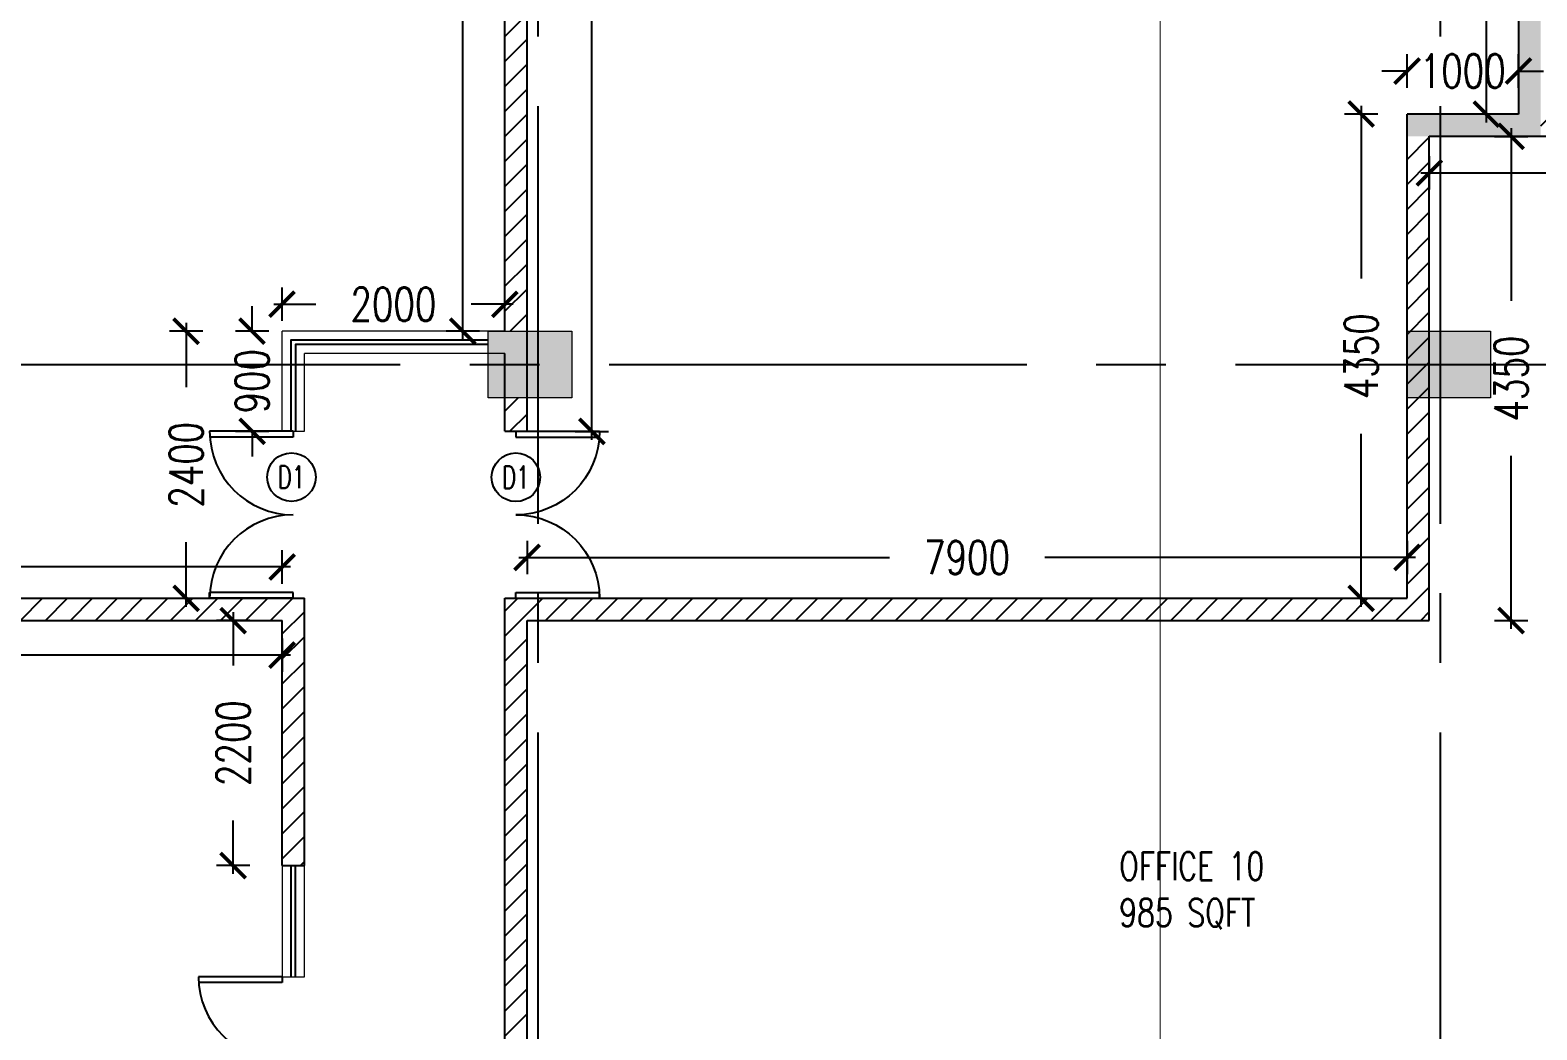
# Model space of a CAD drawing. Header units: millimetres. Extents: x -2076597 to 16308595, y -4402071 to 17875273.
# Drawn here: x -2046710 to -2033182, y -4292159 to -4283179 of the extents above; entities that cross this region are included whole.
import ezdxf
from ezdxf.enums import TextEntityAlignment as Align
from ezdxf.lldxf.tags import DXFTag

# ---------------------------------------------------------------- set-up
doc = ezdxf.new("R2010")
doc.units = ezdxf.units.MM
doc.linetypes.add('CENTER2', pattern=[1.125, 0.75, -0.125, 0.125, -0.125])
doc.linetypes.add('CONTINULUS', pattern=[0])
for name, color, linetype, lineweight in [('A- GLAZING', 5, 'Continuous', 9), ('A- LIGHT LINE', 8, 'Continuous', 9), ('A- REF LINES', 5, 'Continuous', 9), ('A-COL HATCH', 252, 'Continuous', 9), ('A-ELEV FINEWALL', 6, 'Continuous', 9), ('S-COLS', 7, 'Continuous', 9)]:
    doc.layers.add(name, color=color, linetype=linetype, lineweight=lineweight)
for name, color, linetype in [('A-DIMS', 4, 'Continuous'), ('a-door', 1, 'Continuous'), ('A-PARAPET WALL', 4, 'Continuous'), ('A-SCHED', 1, 'Continuous'), ('A-SLAB SINING', 252, 'Continuous'), ('A-TXTROOM', 3, 'Continuous'), ('A-WALL', 2, 'Continuous'), ('A-WALL HATCH', 8, 'Continuous'), ('S-GRID', 252, 'CENTER2')]:
    doc.layers.add(name, color=color, linetype=linetype)
doc.styles.add('ROMANS', font='romans.shx', dxfattribs={"width": 0.75})
tags = doc.linetypes.add('Sheet-A1-BLOCK-12$0$DASHDOT2', pattern=[0.5, 0.25, -0.125, 0, -0.125]).pattern_tags.tags
tags[10:11] = [DXFTag(74, 4), DXFTag(75, 0), DXFTag(340, '0'), DXFTag(46, 1.0), DXFTag(50, 0.0), DXFTag(44, 0.0), DXFTag(45, 0.0)]
tags[8:9] = [DXFTag(74, 4), DXFTag(75, 0), DXFTag(340, '0'), DXFTag(46, 1.0), DXFTag(50, 0.0), DXFTag(44, 0.0), DXFTag(45, 0.0)]
tags[6:7] = [DXFTag(74, 4), DXFTag(75, 0), DXFTag(340, '0'), DXFTag(46, 1.0), DXFTag(50, 0.0), DXFTag(44, 0.0), DXFTag(45, 0.0)]
tags[4:5] = [DXFTag(74, 4), DXFTag(75, 0), DXFTag(340, '0'), DXFTag(46, 1.0), DXFTag(50, 0.0), DXFTag(44, 0.0), DXFTag(45, 0.0)]
doc.dimstyles.new('DIMM-100', dxfattribs={"dimscale": 150, "dimtxt": 2, "dimasz": 1.5, "dimexe": 1, "dimexo": 0, "dimgap": 2, "dimtad": 0, "dimtoh": 1, "dimdec": 0, "dimzin": 0, "dimdsep": 46, "dimtxsty": 'ROMANS', "dimblk": 'ARCHTICK', "dimcen": 1.5, "dimdle": 0.5, "dimclrd": 8, "dimclre": 8, "dimclrt": 256, "dimazin": 0, "dimtfac": 1, "dimtdec": 0, "dimtix": 1, "dimtofl": 0, "dimtmove": 2, "dimatfit": 3, "dimldrblk": 'DOT', "dimfxl": 0, "dimtolj": 1, "dimtzin": 0, "dimarcsym": 0})
pattern_1 = [(45, (1802100.65, 14255482.13), (-112.2532015, 112.2532015), [])]

# ---------------------------------------------------------------- blocks, each defined once
blk = doc.blocks.new('Double-Flush - 1500 2-565315-1_ first floor')
at = {"layer": 'a-door'}
for p, q in [((-750, 850), (-699, 850)), ((-750, 100), (-750, 850)), ((-699, 100), (-699, 850)), ((699, 100), (699, 848)), ((750, 100), (750, 850)), ((-750, 100), (-699, 100)), ((750, 100), (699, 100))]:
    blk.add_line(p, q, dxfattribs=at)
for centre, start, end in [((-750, 100), 0, 90), ((750, 100), 90, 180)]:
    blk.add_arc(centre, 750, start, end, dxfattribs=at)
blk = doc.blocks.new('DOOR WITH GLAZING')
at = {"layer": 'A- GLAZING'}
for p, q in [((1171389, -1004070), (1171389, -1005070)), ((1171589, -1005070), (1171589, -1004070)), ((1171389, -1005070), (1171589, -1005070)), ((1171389, -1006570), (1171589, -1006570)), ((1171389, -1007570), (1171389, -1006570)), ((1171589, -1006570), (1171589, -1007570))]:
    blk.add_line(p, q, dxfattribs=at)
at = {"layer": 'A-PARAPET WALL'}
for p, q in [((1171469, -1005070), (1171469, -1004070)), ((1171509, -1005070), (1171509, -1004070)), ((1171469, -1006570), (1171469, -1007570)), ((1171509, -1006570), (1171509, -1007570))]:
    blk.add_line(p, q, dxfattribs=at)
at = {"layer": 'A-WALL'}
for p, q in [((1171389, -1004070), (1171589, -1004070)), ((1171389, -1007570), (1171589, -1007570))]:
    blk.add_line(p, q, dxfattribs=at)
at = {"layer": 'a-door', "rotation": 90}
blk.add_blockref('Double-Flush - 1500 2-565315-1_ first floor', (1171489, -1005820), dxfattribs=at)
blk = doc.blocks.new('_ArchTick')
at = {"color": 0, "linetype": 'ByBlock', "const_width": 0.15}
blk.add_lwpolyline([(-0.5, -0.5), (0.5, 0.5)], dxfattribs=at)
blk = doc.blocks.new('*D608')
at = {"layer": 'A-DIMS', "color": 8, "lineweight": -2, "transparency": 16777216}
for p, q in [((-2044448, -4285791), (-2044448, -4285491)), ((-2042448, -4285791), (-2042448, -4285491))]:
    blk.add_line(p, q, dxfattribs=at)
at = {"layer": 'A-DIMS', "color": 8, "linetype": 'CONTINULUS', "lineweight": -2, "transparency": 16777216}
for p, q in [((-2044523, -4285641), (-2044144, -4285641)), ((-2042373, -4285641), (-2042751, -4285641))]:
    blk.add_line(p, q, dxfattribs=at)
at = {"layer": 'Defpoints', "color": 0, "transparency": 16777216}
for p in [(-2042448, -4285641), (-2044448, -4285883), (-2042448, -4285883)]:
    blk.add_point(p, dxfattribs=at)
at = {"layer": 'A-DIMS', "color": 8, "lineweight": -2, "transparency": 16777216, "xscale": 225, "yscale": 225, "zscale": 225, "rotation": 180}
blk.add_blockref('_ArchTick', (-2044448, -4285641), dxfattribs=at)
at = {"layer": 'A-DIMS', "color": 8, "lineweight": -2, "transparency": 16777216, "xscale": 225, "yscale": 225, "zscale": 225}
blk.add_blockref('_ArchTick', (-2042448, -4285641), dxfattribs=at)
at = {"layer": 'A-DIMS', "transparency": 16777216, "insert": (-2043448, -4285641), "char_height": 300, "attachment_point": 5, "style": 'ROMANS'}
blk.add_mtext('\\A1;2000', dxfattribs=at)
blk = doc.blocks.new('_Dot')
at = {"color": 0, "linetype": 'ByBlock', "lineweight": -2}
blk.add_line((-0.5, 0), (-1, 0), dxfattribs=at)
at = {"color": 0, "linetype": 'ByBlock', "const_width": 0.5}
blk.add_lwpolyline([(-0.25, 0, 1), (0.25, 0, 1)], format="xyb", close=True, dxfattribs=at)
blk = doc.blocks.new('*D609')
at = {"layer": 'A-DIMS', "color": 8, "linetype": 'CONTINULUS', "lineweight": -2, "transparency": 16777216}
for p, q in [((-2045309, -4285808), (-2045309, -4286386)), ((-2045309, -4288358), (-2045309, -4287779))]:
    blk.add_line(p, q, dxfattribs=at)
at = {"layer": 'A-DIMS', "color": 8, "lineweight": -2, "transparency": 16777216}
for p, q in [((-2045159, -4285883), (-2045459, -4285883)), ((-2045159, -4288283), (-2045459, -4288283))]:
    blk.add_line(p, q, dxfattribs=at)
at = {"layer": 'Defpoints', "color": 0, "transparency": 16777216}
for p in [(-2044448, -4285883), (-2045309, -4288283), (-2044448, -4288283)]:
    blk.add_point(p, dxfattribs=at)
at = {"layer": 'A-DIMS', "color": 8, "lineweight": -2, "transparency": 16777216, "xscale": 225, "yscale": 225, "zscale": 225}
for p, rotation in [((-2045309, -4285883), 90), ((-2045309, -4288283), 270)]:
    blk.add_blockref('_ArchTick', p, dxfattribs=dict(at, rotation=rotation))
at = {"layer": 'A-DIMS', "transparency": 16777216, "insert": (-2045309, -4287083), "char_height": 300, "attachment_point": 5, "rotation": 90, "style": 'ROMANS'}
blk.add_mtext('\\A1;2400', dxfattribs=at)
blk = doc.blocks.new('2ND & 3RD FLOOR COLUMN')
at = {"layer": 'A-COL HATCH'}
for points in [[(-3738916, -18637234), (-3739666, -18637234), (-3739666, -18636634), (-3738916, -18636634)], [(-3730666, -18637234), (-3731416, -18637234), (-3731416, -18636634), (-3730666, -18636634)]]:
    blk.add_hatch(color=256, dxfattribs=at).paths.add_polyline_path(points)
at = {"layer": 'S-COLS'}
for points in [[(-3738916, -18637234), (-3739666, -18637234), (-3739666, -18636634), (-3738916, -18636634)], [(-3730666, -18637234), (-3731416, -18637234), (-3731416, -18636634), (-3730666, -18636634)]]:
    blk.add_lwpolyline(points, close=True, dxfattribs=at)
at = {"layer": 'S-GRID', "ltscale": 5000}
for p, q in [((-3739216, -18677738.7), (-3739216, -18616910.1)), ((-3731116, -18677738.7), (-3731116, -18616910.1)), ((-3772330.8, -18636934), (-3707051.5, -18636934))]:
    blk.add_line(p, q, dxfattribs=at)
blk = doc.blocks.new('*D610')
at = {"layer": 'A-DIMS', "color": 8, "lineweight": -2, "transparency": 16777216}
for p, q in [((-2033486, -4277833), (-2033786, -4277833)), ((-2033486, -4283933), (-2033786, -4283933))]:
    blk.add_line(p, q, dxfattribs=at)
at = {"layer": 'A-DIMS', "color": 8, "linetype": 'CONTINULUS', "lineweight": -2, "transparency": 16777216}
for p, q in [((-2033636, -4277758), (-2033636, -4280191)), ((-2033636, -4284008), (-2033636, -4281574))]:
    blk.add_line(p, q, dxfattribs=at)
at = {"layer": 'Defpoints', "color": 0, "transparency": 16777216}
for p in [(-2033348, -4277833), (-2033636, -4283933), (-2033348, -4283933)]:
    blk.add_point(p, dxfattribs=at)
at = {"layer": 'A-DIMS', "color": 8, "lineweight": -2, "transparency": 16777216, "xscale": 225, "yscale": 225, "zscale": 225}
for p, rotation in [((-2033636, -4277833), 90), ((-2033636, -4283933), 270)]:
    blk.add_blockref('_ArchTick', p, dxfattribs=dict(at, rotation=rotation))
at = {"layer": 'A-DIMS', "transparency": 16777216, "insert": (-2033636, -4280883), "char_height": 300, "attachment_point": 5, "rotation": 90, "style": 'ROMANS'}
blk.add_mtext('\\A1;6100', dxfattribs=at)
blk = doc.blocks.new('*D611')
at = {"layer": 'A-DIMS', "color": 8, "lineweight": -2, "transparency": 16777216}
for p, q in [((-2034348, -4283696), (-2034348, -4283396)), ((-2033348, -4283696), (-2033348, -4283396))]:
    blk.add_line(p, q, dxfattribs=at)
at = {"layer": 'A-DIMS', "color": 8, "linetype": 'CONTINULUS', "lineweight": -2, "transparency": 16777216}
for p, q in [((-2034348, -4283546), (-2034573, -4283546)), ((-2033348, -4283546), (-2033123, -4283546))]:
    blk.add_line(p, q, dxfattribs=at)
at = {"layer": 'Defpoints', "color": 0, "transparency": 16777216}
for p in [(-2034348, -4283546), (-2034348, -4283933), (-2033348, -4283933)]:
    blk.add_point(p, dxfattribs=at)
at = {"layer": 'A-DIMS', "color": 8, "lineweight": -2, "transparency": 16777216, "xscale": 225, "yscale": 225, "zscale": 225}
blk.add_blockref('_ArchTick', (-2034348, -4283546), dxfattribs=at)
at = {"layer": 'A-DIMS', "color": 8, "lineweight": -2, "transparency": 16777216, "xscale": 225, "yscale": 225, "zscale": 225, "rotation": 180}
blk.add_blockref('_ArchTick', (-2033348, -4283546), dxfattribs=at)
at = {"layer": 'A-DIMS', "transparency": 16777216, "insert": (-2033848, -4283546), "char_height": 300, "attachment_point": 5, "style": 'ROMANS'}
blk.add_mtext('\\A1;1000', dxfattribs=at)
blk = doc.blocks.new('*D612')
at = {"layer": 'A-DIMS', "color": 8, "linetype": 'CONTINULUS', "lineweight": -2, "transparency": 16777216}
for p, q in [((-2034760, -4283858), (-2034760, -4285411)), ((-2034760, -4288358), (-2034760, -4286804))]:
    blk.add_line(p, q, dxfattribs=at)
at = {"layer": 'A-DIMS', "color": 8, "lineweight": -2, "transparency": 16777216}
for p, q in [((-2034610, -4283933), (-2034910, -4283933)), ((-2034610, -4288283), (-2034910, -4288283))]:
    blk.add_line(p, q, dxfattribs=at)
at = {"layer": 'Defpoints', "color": 0, "transparency": 16777216}
for p in [(-2034348, -4283933), (-2034760, -4288283), (-2034348, -4288283)]:
    blk.add_point(p, dxfattribs=at)
at = {"layer": 'A-DIMS', "color": 8, "lineweight": -2, "transparency": 16777216, "xscale": 225, "yscale": 225, "zscale": 225}
for p, rotation in [((-2034760, -4283933), 90), ((-2034760, -4288283), 270)]:
    blk.add_blockref('_ArchTick', p, dxfattribs=dict(at, rotation=rotation))
at = {"layer": 'A-DIMS', "transparency": 16777216, "insert": (-2034760, -4286108), "char_height": 300, "attachment_point": 5, "rotation": 90, "style": 'ROMANS'}
blk.add_mtext('\\A1;4350', dxfattribs=at)
blk = doc.blocks.new('*D613')
at = {"layer": 'A-DIMS', "color": 8, "lineweight": -2, "transparency": 16777216}
for p, q in [((-2042248, -4287765), (-2042248, -4288065)), ((-2034348, -4287765), (-2034348, -4288065))]:
    blk.add_line(p, q, dxfattribs=at)
at = {"layer": 'A-DIMS', "color": 8, "linetype": 'CONTINULUS', "lineweight": -2, "transparency": 16777216}
for p, q in [((-2042323, -4287915), (-2038994, -4287915)), ((-2034273, -4287915), (-2037601, -4287915))]:
    blk.add_line(p, q, dxfattribs=at)
at = {"layer": 'Defpoints', "color": 0, "transparency": 16777216}
for p in [(-2042248, -4286783), (-2034348, -4286783), (-2034348, -4287915)]:
    blk.add_point(p, dxfattribs=at)
at = {"layer": 'A-DIMS', "color": 8, "lineweight": -2, "transparency": 16777216, "xscale": 225, "yscale": 225, "zscale": 225, "rotation": 180}
blk.add_blockref('_ArchTick', (-2042248, -4287915), dxfattribs=at)
at = {"layer": 'A-DIMS', "color": 8, "lineweight": -2, "transparency": 16777216, "xscale": 225, "yscale": 225, "zscale": 225}
blk.add_blockref('_ArchTick', (-2034348, -4287915), dxfattribs=at)
at = {"layer": 'A-DIMS', "transparency": 16777216, "insert": (-2038298, -4287915), "char_height": 300, "attachment_point": 5, "style": 'ROMANS'}
blk.add_mtext('\\A1;7900', dxfattribs=at)
blk = doc.blocks.new('*D614')
at = {"layer": 'A-DIMS', "color": 8, "linetype": 'CONTINULUS', "lineweight": -2, "transparency": 16777216}
for p, q in [((-2041666, -4277358), (-2041666, -4281411)), ((-2041666, -4286858), (-2041666, -4282804))]:
    blk.add_line(p, q, dxfattribs=at)
at = {"layer": 'A-DIMS', "color": 8, "lineweight": -2, "transparency": 16777216}
for p, q in [((-2041816, -4277433), (-2041516, -4277433)), ((-2041816, -4286783), (-2041516, -4286783))]:
    blk.add_line(p, q, dxfattribs=at)
at = {"layer": 'Defpoints', "color": 0, "transparency": 16777216}
for p in [(-2041848, -4277433), (-2041666, -4277433), (-2042248, -4286783)]:
    blk.add_point(p, dxfattribs=at)
at = {"layer": 'A-DIMS', "color": 8, "lineweight": -2, "transparency": 16777216, "xscale": 225, "yscale": 225, "zscale": 225}
for p, rotation in [((-2041666, -4277433), 90), ((-2041666, -4286783), 270)]:
    blk.add_blockref('_ArchTick', p, dxfattribs=dict(at, rotation=rotation))
at = {"layer": 'A-DIMS', "transparency": 16777216, "insert": (-2041666, -4282108), "char_height": 300, "attachment_point": 5, "rotation": 90, "style": 'ROMANS'}
blk.add_mtext('\\A1;9350', dxfattribs=at)
blk = doc.blocks.new('*D615')
at = {"layer": 'A-DIMS', "color": 8, "linetype": 'CONTINULUS', "lineweight": -2, "transparency": 16777216}
for p, q in [((-2033414, -4284058), (-2033414, -4285611)), ((-2033414, -4288558), (-2033414, -4287004))]:
    blk.add_line(p, q, dxfattribs=at)
at = {"layer": 'A-DIMS', "color": 8, "lineweight": -2, "transparency": 16777216}
for p, q in [((-2033564, -4284133), (-2033264, -4284133)), ((-2033564, -4288483), (-2033264, -4288483))]:
    blk.add_line(p, q, dxfattribs=at)
at = {"layer": 'Defpoints', "color": 0, "transparency": 16777216}
for p in [(-2034148, -4284133), (-2034148, -4288483), (-2033414, -4288483)]:
    blk.add_point(p, dxfattribs=at)
at = {"layer": 'A-DIMS', "color": 8, "lineweight": -2, "transparency": 16777216, "xscale": 225, "yscale": 225, "zscale": 225}
for p, rotation in [((-2033414, -4284133), 90), ((-2033414, -4288483), 270)]:
    blk.add_blockref('_ArchTick', p, dxfattribs=dict(at, rotation=rotation))
at = {"layer": 'A-DIMS', "transparency": 16777216, "insert": (-2033414, -4286308), "char_height": 300, "attachment_point": 5, "rotation": 90, "style": 'ROMANS'}
blk.add_mtext('\\A1;4350', dxfattribs=at)
blk = doc.blocks.new('*D616')
at = {"layer": 'A-DIMS', "color": 8, "lineweight": -2, "transparency": 16777216}
for p, q in [((-2034148, -4284311), (-2034148, -4284611)), ((-2028448, -4284311), (-2028448, -4284611))]:
    blk.add_line(p, q, dxfattribs=at)
at = {"layer": 'A-DIMS', "color": 8, "linetype": 'CONTINULUS', "lineweight": -2, "transparency": 16777216}
for p, q in [((-2034223, -4284461), (-2031994, -4284461)), ((-2028373, -4284461), (-2030601, -4284461))]:
    blk.add_line(p, q, dxfattribs=at)
at = {"layer": 'Defpoints', "color": 0, "transparency": 16777216}
for p in [(-2034148, -4284133), (-2028448, -4284133), (-2028448, -4284461)]:
    blk.add_point(p, dxfattribs=at)
at = {"layer": 'A-DIMS', "color": 8, "lineweight": -2, "transparency": 16777216, "xscale": 225, "yscale": 225, "zscale": 225, "rotation": 180}
blk.add_blockref('_ArchTick', (-2034148, -4284461), dxfattribs=at)
at = {"layer": 'A-DIMS', "color": 8, "lineweight": -2, "transparency": 16777216, "xscale": 225, "yscale": 225, "zscale": 225}
blk.add_blockref('_ArchTick', (-2028448, -4284461), dxfattribs=at)
at = {"layer": 'A-DIMS', "transparency": 16777216, "insert": (-2031298, -4284461), "char_height": 300, "attachment_point": 5, "style": 'ROMANS'}
blk.add_mtext('\\A1;5700', dxfattribs=at)
blk = doc.blocks.new('SOP')
at = {"layer": 'A-SCHED', "color": 8}
blk.add_circle((0, 0), 218, dxfattribs=at)
at = {"layer": 'A-SCHED', "style": 'ROMANS', "width": 0.7}
blk.add_attdef('D2', text='', height=200, dxfattribs=at).set_placement((0, 0), align=Align.MIDDLE_CENTER)
blk = doc.blocks.new('*D74')
at = {"layer": 'A-DIMS', "color": 8, "linetype": 'CONTINULUS', "lineweight": -2, "transparency": 16777216}
for p, q in [((-2042825, -4277358), (-2042825, -4280961)), ((-2042825, -4285958), (-2042825, -4282354))]:
    blk.add_line(p, q, dxfattribs=at)
at = {"layer": 'A-DIMS', "color": 8, "lineweight": -2, "transparency": 16777216}
for p, q in [((-2042675, -4277433), (-2042975, -4277433)), ((-2042675, -4285883), (-2042975, -4285883))]:
    blk.add_line(p, q, dxfattribs=at)
at = {"layer": 'Defpoints', "color": 0, "transparency": 16777216}
for p in [(-2042825, -4277433), (-2042448, -4277433), (-2042448, -4285883)]:
    blk.add_point(p, dxfattribs=at)
at = {"layer": 'A-DIMS', "color": 8, "lineweight": -2, "transparency": 16777216, "xscale": 225, "yscale": 225, "zscale": 225}
for p, rotation in [((-2042825, -4277433), 90), ((-2042825, -4285883), 270)]:
    blk.add_blockref('_ArchTick', p, dxfattribs=dict(at, rotation=rotation))
at = {"layer": 'A-DIMS', "transparency": 16777216, "insert": (-2042825, -4281658), "char_height": 300, "attachment_point": 5, "rotation": 90, "style": 'ROMANS'}
blk.add_mtext('\\A1;8450', dxfattribs=at)
blk = doc.blocks.new('*D240')
at = {"layer": 'A-DIMS', "color": 8, "lineweight": -2, "transparency": 16777216}
for p, q in [((-2044737, -4288483), (-2045037, -4288483)), ((-2044737, -4290683), (-2045037, -4290683))]:
    blk.add_line(p, q, dxfattribs=at)
at = {"layer": 'A-DIMS', "color": 8, "linetype": 'CONTINULUS', "lineweight": -2, "transparency": 16777216}
for p, q in [((-2044887, -4288408), (-2044887, -4288886)), ((-2044887, -4290758), (-2044887, -4290279))]:
    blk.add_line(p, q, dxfattribs=at)
at = {"layer": 'Defpoints', "color": 0, "transparency": 16777216}
for p in [(-2044448, -4288483), (-2044887, -4290683), (-2044448, -4290683)]:
    blk.add_point(p, dxfattribs=at)
at = {"layer": 'A-DIMS', "color": 8, "lineweight": -2, "transparency": 16777216, "xscale": 225, "yscale": 225, "zscale": 225}
for p, rotation in [((-2044887, -4288483), 90), ((-2044887, -4290683), 270)]:
    blk.add_blockref('_ArchTick', p, dxfattribs=dict(at, rotation=rotation))
at = {"layer": 'A-DIMS', "transparency": 16777216, "insert": (-2044887, -4289583), "char_height": 300, "attachment_point": 5, "rotation": 90, "style": 'ROMANS'}
blk.add_mtext('\\A1;2200', dxfattribs=at)
blk = doc.blocks.new('*D243')
at = {"layer": 'A-DIMS', "color": 8, "lineweight": -2, "transparency": 16777216}
for p, q in [((-2052381, -4288642), (-2052381, -4288942)), ((-2044448, -4288642), (-2044448, -4288942))]:
    blk.add_line(p, q, dxfattribs=at)
at = {"layer": 'A-DIMS', "color": 8, "linetype": 'CONTINULUS', "lineweight": -2, "transparency": 16777216}
for p, q in [((-2052456, -4288792), (-2049111, -4288792)), ((-2044373, -4288792), (-2047718, -4288792))]:
    blk.add_line(p, q, dxfattribs=at)
at = {"layer": 'Defpoints', "color": 0, "transparency": 16777216}
for p in [(-2052381, -4288483), (-2044448, -4288483), (-2052381, -4288792)]:
    blk.add_point(p, dxfattribs=at)
at = {"layer": 'A-DIMS', "color": 8, "lineweight": -2, "transparency": 16777216, "xscale": 225, "yscale": 225, "zscale": 225, "rotation": 180}
blk.add_blockref('_ArchTick', (-2052381, -4288792), dxfattribs=at)
at = {"layer": 'A-DIMS', "color": 8, "lineweight": -2, "transparency": 16777216, "xscale": 225, "yscale": 225, "zscale": 225}
blk.add_blockref('_ArchTick', (-2044448, -4288792), dxfattribs=at)
at = {"layer": 'A-DIMS', "transparency": 16777216, "insert": (-2048414, -4288792), "char_height": 300, "attachment_point": 5, "style": 'ROMANS'}
blk.add_mtext('\\A1;7933', dxfattribs=at)
blk = doc.blocks.new('*D75')
at = {"layer": 'A-DIMS', "color": 8, "lineweight": -2, "transparency": 16777216}
for p, q in [((-2052293, -4288151), (-2052293, -4287851)), ((-2044448, -4288151), (-2044448, -4287851))]:
    blk.add_line(p, q, dxfattribs=at)
at = {"layer": 'A-DIMS', "color": 8, "linetype": 'CONTINULUS', "lineweight": -2, "transparency": 16777216}
for p, q in [((-2052368, -4288001), (-2049067, -4288001)), ((-2044373, -4288001), (-2047674, -4288001))]:
    blk.add_line(p, q, dxfattribs=at)
at = {"layer": 'Defpoints', "color": 0, "transparency": 16777216}
for p in [(-2052293, -4288001), (-2052293, -4288283), (-2044448, -4288283)]:
    blk.add_point(p, dxfattribs=at)
at = {"layer": 'A-DIMS', "color": 8, "lineweight": -2, "transparency": 16777216, "xscale": 225, "yscale": 225, "zscale": 225}
for p, rotation in [((-2052293, -4288001), 179.9999999999455), ((-2044448, -4288001), 359.9999999999456)]:
    blk.add_blockref('_ArchTick', p, dxfattribs=dict(at, rotation=rotation))
at = {"layer": 'A-DIMS', "transparency": 16777216, "insert": (-2048370, -4288001), "char_height": 300, "attachment_point": 5, "style": 'ROMANS'}
blk.add_mtext('\\A1;7845', dxfattribs=at)
blk = doc.blocks.new('*D246')
at = {"layer": 'A-DIMS', "color": 8, "linetype": 'CONTINULUS', "lineweight": -2, "transparency": 16777216}
for p, q in [((-2044717, -4285883), (-2044717, -4285658)), ((-2044717, -4286783), (-2044717, -4287008))]:
    blk.add_line(p, q, dxfattribs=at)
at = {"layer": 'A-DIMS', "color": 8, "lineweight": -2, "transparency": 16777216}
for p, q in [((-2044567, -4285883), (-2044867, -4285883)), ((-2044567, -4286783), (-2044867, -4286783))]:
    blk.add_line(p, q, dxfattribs=at)
at = {"layer": 'Defpoints', "color": 0, "transparency": 16777216}
for p in [(-2044717, -4285883), (-2044448, -4285883), (-2044448, -4286783)]:
    blk.add_point(p, dxfattribs=at)
at = {"layer": 'A-DIMS', "color": 8, "lineweight": -2, "transparency": 16777216, "xscale": 225, "yscale": 225, "zscale": 225}
for p, rotation in [((-2044717, -4285883), 270), ((-2044717, -4286783), 90)]:
    blk.add_blockref('_ArchTick', p, dxfattribs=dict(at, rotation=rotation))
at = {"layer": 'A-DIMS', "transparency": 16777216, "insert": (-2044717, -4286333), "char_height": 300, "attachment_point": 5, "rotation": 90, "style": 'ROMANS'}
blk.add_mtext('\\A1;900', dxfattribs=at)
blk = doc.blocks.new('SEC LINES')
at = {"layer": 'A-ELEV FINEWALL', "color": 7, "linetype": 'Sheet-A1-BLOCK-12$0$DASHDOT2', "ltscale": 4000, "const_width": 10}
blk.add_lwpolyline([(-3838666, -18329573), (-3838666, -18385694)], dxfattribs=at)

msp = doc.modelspace()

# ---------------------------------------------------------------- hatches: boundary and pattern name
at = {"layer": 'A-SLAB SINING'}
h = msp.add_hatch(dxfattribs=at)
h.set_pattern_fill('ANGLE', color=256, scale=10)
h.set_pattern_definition([(0, (1802100.65, 14255482.13), (0, 69.85), [50.8, -19.05]), (90, (1802100.65, 14255482.13), (-69.85, 4e-15), [50.8, -19.05])])
h.paths.add_polyline_path([(-2033347.9, -4283932.5), (-2034347.9, -4283932.5), (-2034347.9, -4284132.5), (-2033347.9, -4284132.5)])
h.paths.add_polyline_path([(-2033147.9, -4277232.5), (-2033747.9, -4277232.5), (-2033747.9, -4277432.5), (-2033347.9, -4277432.5), (-2033347.9, -4284132.5), (-2033147.9, -4284132.5)])
at = {"layer": 'A-WALL HATCH'}
h = msp.add_hatch(dxfattribs=at)
h.set_pattern_fill('ANSI31', color=256, scale=50)
h.set_pattern_definition(pattern_1)
h.paths.add_polyline_path([(-2042447.9, -4285882.5), (-2042247.9, -4285882.5), (-2042247.9, -4277832.5), (-2042447.9, -4277832.5)])
h.paths.add_polyline_path([(-2042247.9, -4286482.5), (-2042447.9, -4286482.5), (-2042447.9, -4286782.5), (-2042247.9, -4286782.5)])
h = msp.add_hatch(dxfattribs=at)
h.set_pattern_fill('ANSI31', color=256, scale=50)
h.set_pattern_definition(pattern_1)
h.paths.add_polyline_path([(-2028247.9, -4283932.5), (-2033147.9, -4283932.5), (-2033147.9, -4284132.5), (-2028247.9, -4284132.5)])
h.paths.add_polyline_path([(-2028447.9, -4286282.5), (-2029597.9, -4286282.5), (-2029597.9, -4286482.5), (-2028447.9, -4286482.5)])
h.paths.add_polyline_path([(-2029397.9, -4285782.5), (-2028447.9, -4285782.5), (-2028447.9, -4285682.5), (-2029597.9, -4285682.5), (-2029597.9, -4286182.5), (-2029397.9, -4286182.5)])
h.paths.add_polyline_path([(-2029397.9, -4286182.5), (-2029597.9, -4286182.5), (-2029597.9, -4286282.5), (-2029397.9, -4286282.5)])
h.paths.add_polyline_path([(-2029497.9, -4286482.5), (-2029597.9, -4286482.5), (-2029597.9, -4287482.5), (-2028447.9, -4287482.5), (-2028447.9, -4287282.5), (-2029497.9, -4287282.5)])
h.paths.add_polyline_path([(-2034347.9, -4294382.5), (-2036208.9, -4294382.5), (-2036208.9, -4294582.5), (-2034347.9, -4294582.5)], flags=17)
h.paths.add_polyline_path([(-2033347.9, -4294382.5), (-2033747.9, -4294382.5), (-2033747.9, -4294582.5), (-2033347.9, -4294582.5)])
h.paths.add_polyline_path([(-2033147.9, -4294382.5), (-2033347.9, -4294382.5), (-2033347.9, -4294582.5), (-2033147.9, -4294582.5)])
h.paths.add_polyline_path([(-2039708.9, -4294382.5), (-2041847.9, -4294382.5), (-2041847.9, -4294582.5), (-2039708.9, -4294582.5)], flags=17)
h.paths.add_polyline_path([(-2042247.9, -4288482.5), (-2034147.9, -4288482.5), (-2034147.9, -4284132.5), (-2034347.9, -4284132.5), (-2034347.9, -4288282.5), (-2042447.9, -4288282.5), (-2042447.9, -4294582.5), (-2041847.9, -4294582.5), (-2041847.9, -4294382.5), (-2042247.9, -4294382.5)])
h.paths.add_polyline_path([(-2028447.9, -4286482.5), (-2028247.9, -4286482.5), (-2028247.9, -4286282.5), (-2028447.9, -4286282.5)])
h.paths.add_polyline_path([(-2028247.9, -4287282.5), (-2028447.9, -4287282.5), (-2028447.9, -4294382.5), (-2033147.9, -4294382.5), (-2033147.9, -4294582.5), (-2028247.9, -4294582.5)])
h.paths.add_polyline_path([(-2028447.9, -4285782.5), (-2028247.9, -4285782.5), (-2028247.9, -4284132.5), (-2028447.9, -4284132.5)])
h = msp.add_hatch(dxfattribs=at)
h.set_pattern_fill('ANSI31', color=256, scale=50)
h.set_pattern_definition(pattern_1)
h.paths.add_polyline_path([(-2050247.9, -4288282.5), (-2052292.9, -4288282.5), (-2052380.6, -4288482.5), (-2050247.9, -4288482.5)])
h.paths.add_polyline_path([(-2044247.9, -4288282.5), (-2050247.9, -4288282.5), (-2050247.9, -4288482.5), (-2044447.9, -4288482.5), (-2044447.9, -4290682.5), (-2044247.9, -4290682.5)])

# ---------------------------------------------------------------- linework, layer by layer
at = {"layer": 'A- GLAZING'}
for p, q in [((-2044447.9, -4286782.5), (-2044447.9, -4285882.5)), ((-2042447.9, -4285882.5), (-2044447.9, -4285882.5)), ((-2044247.9, -4286782.5), (-2044247.9, -4286082.5)), ((-2042447.9, -4286082.5), (-2044247.9, -4286082.5)), ((-2044447.9, -4286782.5), (-2044247.9, -4286782.5))]:
    msp.add_line(p, q, dxfattribs=at)
at = {"layer": 'A-PARAPET WALL'}
for points in [[(-2042597.9, -4285962.5), (-2044367.9, -4285962.5), (-2044367.9, -4286782.5)], [(-2042597.9, -4286002.5), (-2044327.9, -4286002.5), (-2044327.9, -4286782.5)]]:
    msp.add_lwpolyline(points, dxfattribs=at)
at = {"layer": 'A-WALL'}
for p, q in [((-2042447.9, -4285882.5), (-2042447.9, -4277432.5)), ((-2042247.9, -4286782.5), (-2042247.9, -4277432.5)), ((-2033347.9, -4277432.5), (-2033347.9, -4283932.5)), ((-2033347.9, -4283932.5), (-2034347.9, -4283932.5)), ((-2034347.9, -4288282.5), (-2034347.9, -4283932.5)), ((-2034147.9, -4284132.5), (-2028447.9, -4284132.5)), ((-2034147.9, -4288482.5), (-2034147.9, -4284132.5)), ((-2042447.9, -4286782.5), (-2042447.9, -4286082.5)), ((-2042447.9, -4286782.5), (-2042247.9, -4286782.5)), ((-2052292.9, -4288282.5), (-2044247.9, -4288282.5)), ((-2044247.9, -4290682.5), (-2044247.9, -4288282.5)), ((-2042447.9, -4288282.5), (-2034347.9, -4288282.5)), ((-2042447.9, -4294582.5), (-2042447.9, -4288282.5)), ((-2052380.6, -4288482.5), (-2044447.9, -4288482.5)), ((-2044447.9, -4290682.5), (-2044447.9, -4288482.5)), ((-2042247.9, -4288482.5), (-2034147.9, -4288482.5)), ((-2042247.9, -4294382.5), (-2042247.9, -4288482.5))]:
    msp.add_line(p, q, dxfattribs=at)

# ---------------------------------------------------------------- block references
at = {"layer": 'A- LIGHT LINE'}
msp.add_blockref('2ND & 3RD FLOOR COLUMN', (1697068.2, 14350751.5), dxfattribs=at)
at = {"layer": 'A- REF LINES'}
msp.add_blockref('SEC LINES', (1802100.7, 14059830.7), dxfattribs=at)
at = {"layer": 'a-door', "rotation": 90.00000000000001}
msp.add_blockref('Double-Flush - 1500 2-565315-1_ first floor', (-2044247.9, -4287532.5), dxfattribs=at)
at = {"layer": 'a-door', "xscale": -1, "rotation": 270}
msp.add_blockref('Double-Flush - 1500 2-565315-1_ first floor', (-2042447.9, -4287532.5), dxfattribs=at)
at = {"layer": 'A-SCHED'}
for p in [(-2044363.5, -4287193.9), (-2042348.9, -4287195.2)]:
    msp.add_blockref('SOP', p, dxfattribs=at).add_auto_attribs({'D2': 'D1'})
at = {"layer": 'A-WALL'}
msp.add_blockref('DOOR WITH GLAZING', (-3215836.5, -3286612.2), dxfattribs=at)

# ---------------------------------------------------------------- texts
at = {"layer": 'A-TXTROOM', "insert": (-2036932.7, -4290563.8, 0), "char_height": 250.28, "width": 3684.893, "attachment_point": 1, "style": 'ROMANS'}
msp.add_mtext('OFFICE 10\\P985 SQFT', dxfattribs=at)

# ---------------------------------------------------------------- dimensions: what is measured, and where the dimension line sits
at = {"layer": 'A-DIMS'}
for p1, p2, distance, picture, middle in [((-2042447.9, -4285882.5), (-2042447.9, -4277432.5), 376.9, '*D74', (-2042824.7, -4281657.5)), ((-2033347.9, -4277832.5), (-2033347.9, -4283932.5), -288, '*D610', (-2033635.9, -4280882.5)), ((-2033347.9, -4283932.5), (-2034347.9, -4283932.5), -386.8, '*D611', (-2033847.9, -4283545.8)), ((-2034347.9, -4283932.5), (-2034347.9, -4288282.5), -412.3, '*D612', (-2034760.1, -4286107.5)), ((-2044447.9, -4285882.5), (-2042447.9, -4285882.5), 241.9, '*D608', (-2043447.9, -4285640.6)), ((-2044447.9, -4286782.5), (-2044447.9, -4285882.5), 269.3, '*D246', (-2044717.2, -4286332.5)), ((-2044447.9, -4285882.5), (-2044447.9, -4288282.5), -861.3, '*D609', (-2045309.2, -4287082.5)), ((-2042247.9, -4286782.5), (-2034347.9, -4286782.5), -1132.9, '*D613', (-2038297.9, -4287915.4)), ((-2044447.9, -4288282.5), (-2052292.9, -4288282.5), -281.6, '*D75', (-2048370.4, -4288000.9)), ((-2044447.9, -4288482.5), (-2044447.9, -4290682.5), -439.4, '*D240', (-2044887.2, -4289582.5)), ((-2044447.9, -4288482.5), (-2052380.6, -4288482.5), 309.7, '*D243', (-2048414.2, -4288792.2))]:
    dim = msp.add_aligned_dim(p1=p1, p2=p2, distance=distance, dimstyle='DIMM-100', override={"dimfxlon": 1}, dxfattribs=at)
    dim.commit()
    dim.dimension.update_dxf_attribs({"geometry": picture, "text_midpoint": middle})
for base, p1, p2, picture, middle in [((-2041665.8, -4277432.5), (-2042247.9, -4286782.5), (-2041847.9, -4277432.5), '*D614', (-2041665.8, -4282107.5)), ((-2033413.9, -4288482.5), (-2034147.9, -4284132.5), (-2034147.9, -4288482.5), '*D615', (-2033413.9, -4286307.5))]:
    dim = msp.add_linear_dim(base=base, p1=p1, p2=p2, angle=90, dimstyle='DIMM-100', override={"dimfxlon": 1}, dxfattribs=at)
    dim.commit()
    dim.dimension.update_dxf_attribs({"geometry": picture, "text_midpoint": middle})
dim = msp.add_linear_dim(base=(-2028447.9, -4284460.6), p1=(-2034147.9, -4284132.5), p2=(-2028447.9, -4284132.5), dimstyle='DIMM-100', override={"dimfxlon": 1}, dxfattribs=at)
dim.commit()
dim.dimension.update_dxf_attribs({"geometry": '*D616', "text_midpoint": (-2031297.9, -4284460.6)})

doc.saveas('drawing.dxf')
